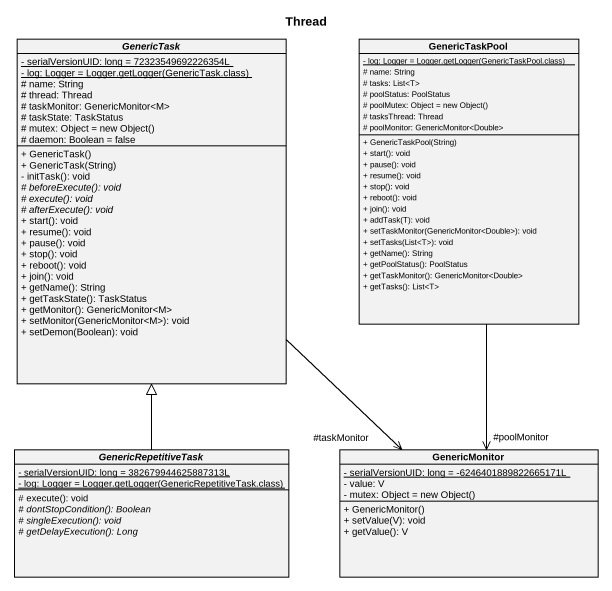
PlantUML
@startuml
title Thread
hide circle
hide empty members
skinparam classAttributeIconSize 0
abstract class GenericTask {
  {static} - serialVersionUID: long = 72323549692226354L
  {static} {field} - log: Logger = Logger.getLogger(GenericTask.class)
  # name: String
  # thread: Thread
  # taskMonitor: GenericMonitor<M>
  # taskState: TaskStatus
  {field} # mutex: Object = new Object()
  # daemon: Boolean = false
  + GenericTask()
  + GenericTask(String)
  - initTask(): void
  {abstract} # beforeExecute(): void
  {abstract} # execute(): void
  {abstract} # afterExecute(): void
  + start(): void
  + resume(): void
  + pause(): void
  + stop(): void
  + reboot(): void
  + join(): void
  + getName(): String
  + getTaskState(): TaskStatus
  + getMonitor(): GenericMonitor<M>
  + setMonitor(GenericMonitor<M>): void
  + setDemon(Boolean): void
}
class GenericTaskPool {
  {static} {field} - log: Logger = Logger.getLogger(GenericTaskPool.class)
  # name: String
  # tasks: List<T>
  # poolStatus: PoolStatus
  {field} # poolMutex: Object = new Object()
  # tasksThread: Thread
  # poolMonitor: GenericMonitor<Double>
  + GenericTaskPool(String)
  + start(): void
  + pause(): void
  + resume(): void
  + stop(): void
  + reboot(): void
  + join(): void
  + addTask(T): void
  + setTaskMonitor(GenericMonitor<Double>): void
  + setTasks(List<T>): void
  + getName(): String
  + getPoolStatus(): PoolStatus
  + getTaskMonitor(): GenericMonitor<Double>
  + getTasks(): List<T>
}
abstract class GenericRepetitiveTask {
  {static} - serialVersionUID: long = 382679944625887313L
  {static} {field} - log: Logger = Logger.getLogger(GenericRepetitiveTask.class)
  # execute(): void
  {abstract} # dontStopCondition(): Boolean
  {abstract} # singleExecution(): void
  {abstract} # getDelayExecution(): Long
}
class GenericMonitor {
  {static} - serialVersionUID: long = -6246401889822665171L
  - value: V
  {field} - mutex: Object = new Object()
  + GenericMonitor()
  + setValue(V): void
  + getValue(): V
}
GenericTask --> "#taskMonitor" GenericMonitor
GenericTaskPool --> "#poolMonitor" GenericMonitor
GenericRepetitiveTask -up-|> GenericTask
@enduml
